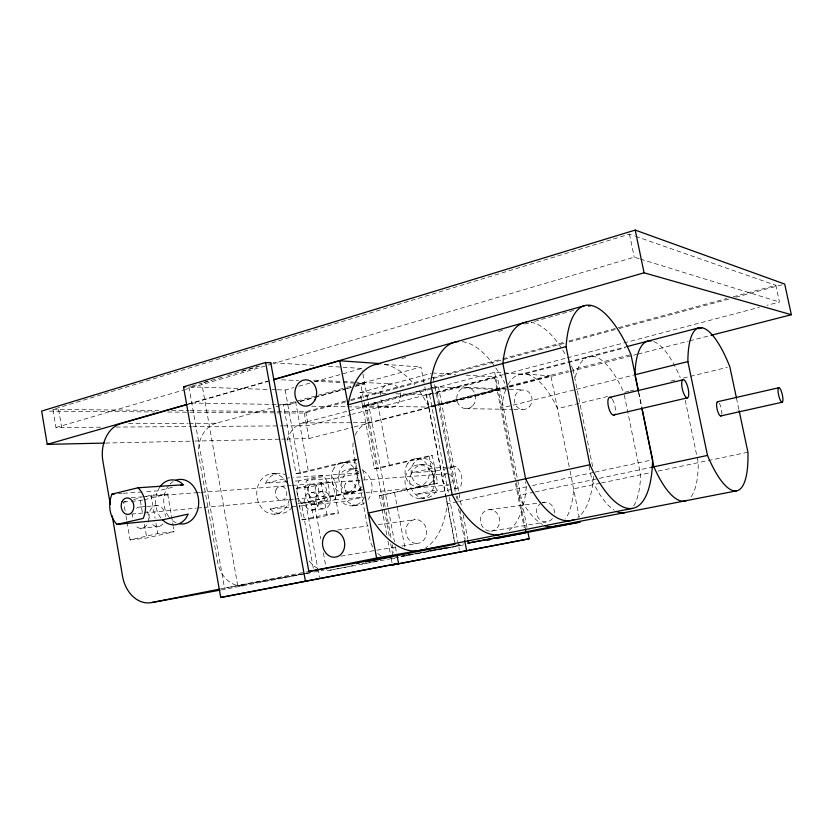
<?xml version="1.0" encoding="UTF-8"?>
<svg xmlns="http://www.w3.org/2000/svg" width="833" height="833" viewBox="0 0 833 833"><rect width="100%" height="100%" fill="white"/><g stroke="black" fill="none" stroke-linecap="round" stroke-linejoin="round"><path stroke-width="0.62" stroke-dasharray="4.17 3.12" d="M287.562 481.63L265.623 483.192L267.31 480.037A20.075 16.41 85.7 0 1 285.834 474.945M160.061 486.659C153.532 496.083 154.157 509.723 161.383 518.563M322.486 475.466L299.182 480.808L298.578 481.911A19.315 16.025 85.7 0 0 302.629 504.902L303.556 505.662L326.942 500.581L327.556 499.467A19.315 16.025 85.7 0 0 323.433 476.226L322.486 475.466L293.289 477.413M358.971 473.04L330.18 474.956L307.013 480.245L306.419 481.339A19.149 15.931 85.6 0 0 310.438 504.121L311.365 504.881L341.832 501.82L363.282 497.197M337.594 478.069L339.198 475.174A18.451 15.556 85.6 0 1 357.711 470.968L360.231 472.957L337.594 478.069L307.013 480.245M311.365 504.881L334.616 499.831L335.22 498.728A19.149 15.931 85.6 0 0 331.128 475.705L330.18 474.956M364.542 496.926L362.896 499.842A18.451 15.556 85.6 0 1 344.31 503.819L341.832 501.82M447.498 468.438L435.274 471.134C431.733 477.84 433.275 487.097 439.137 492.043L459.962 487.649C463.575 480.901 462.013 471.488 456.047 466.563L448.321 467.074M100.585 427.183L55.967 427.506L52.937 409.44L629.477 234.156L634.35 235.864M203.783 382.399L211.218 380.202M242.216 371.049L257.095 366.655M204.231 382.493L222.713 377.037M227.638 375.579L262.145 365.395M639.203 258.699L634.236 257.168L273.339 363.584M272.11 363.948L185.53 389.438M55.967 427.506L184.28 389.802M188.039 404.088L267.632 381.222M188.404 404.213L269.684 380.858M277.379 389.771L285.167 390.042L293.841 387.605M298.787 386.22L309.928 383.086M314.884 381.691L361.918 368.467L362.386 370.987M401.766 358.627L406.712 357.242M498.561 331.472L503.569 330.066M524.852 324.099L529.85 322.694M573.645 310.407L531.11 322.34A101.564 40.494 76.6 0 1 562.088 349.1M189.174 423.341L216.247 423.237L271.152 408.149M276.15 406.785L317.331 395.467M318.071 395.259L346.028 387.584M346.84 387.355L354.764 385.179M355.597 384.95L420.915 367.009L424.559 385.575M191.777 403.016L287.854 404.661L295.288 402.62M300.255 401.267L313.895 397.518M315.134 397.185L351.109 387.314M356.076 385.95L364.76 383.576L362.626 372.247M357.045 459.67L300.369 473.404L296.038 473.675L283.428 404.776L287.822 404.859L296.288 402.537M299.911 401.537L346.039 388.896M347.288 388.553L353.515 386.845M354.764 386.502L364.739 383.763L394.478 541.783M361.407 399.871L360.033 392.572L431.109 373.319M189.976 410.7L305.721 411.762L345.841 400.975M350.849 399.621L429.838 378.38M431.088 378.047L501.299 359.169M502.549 358.825L563.983 342.301M568.991 340.957L726.959 298.474M733.227 296.787L775.856 285.323L779.459 302.035L766.912 305.336M277.004 412.876L304.305 413.085L345.705 401.964M350.724 400.621L428.485 379.733M433.504 378.39L563.951 343.363M568.97 342.009L617.888 328.879M619.148 328.535L729.531 298.901M735.799 297.214L783.468 284.417M361.637 401.079L362.553 405.942L432.504 387.418M386.783 534.724L379.452 495.677L437.627 483.088L432.379 455.693L377.984 468.542L374.402 468.771L362.636 406.119L435.086 386.939L438.491 387.085L461.659 507.193M287.187 440.376A26.177 21.689 88 0 1 302.993 422.904L432.285 388.73M433.254 388.48L494.625 372.257L523.561 374.256L625.229 347.788M503.351 374.663L352.307 414.199M504.6 374.329L566.096 358.148M567.356 357.826L759.384 307.315M526.966 527.31L497.447 377.318L494.594 377.13L426.558 394.977L433.389 394.092M434.649 393.77L497.447 377.318M283.616 425.882L308.283 425.705L351.057 414.532M518.313 374.912L625.708 346.903M506.516 386.616L428.703 406.629A95.399 47.991 76.6 0 0 417.645 388.782M509.025 385.971L568.054 370.789M571.417 365.958A101.564 40.494 76.6 0 1 573.073 369.498L630.977 354.598M353.411 422.716L368.925 422.654L435.44 405.567M436.69 405.244L508.224 386.866M509.484 386.543L550.894 375.902L569.803 469.729M286.969 439.033L308.991 438.543L352.89 427.267M354.15 426.954L568.96 371.81M570.22 371.487L636.808 354.389M638.068 354.067L688.318 341.166M689.578 340.843L709.685 335.678M125.106 510.879L123.596 502.049L128.594 500.8M133.592 499.561L141.1 497.686M146.108 496.437L151.106 495.198L167.641 493.959L173.129 525.394M573.76 390.011L501.81 407.931L516.168 481.443M576.259 389.386L633.684 375.089M131.333 501.435L142.839 500.102M144.078 499.79L167.641 493.959M607.549 396.487L557.569 408.639A77.958 31.956 77 0 0 524.644 373.975L550.894 375.902M628.738 391.333L623.792 392.53A80.114 29.04 77 0 0 574.937 379.65M629.977 391.031L633.694 390.125M670.836 381.098L675.782 379.89M683.258 378.078L727.313 367.363M296.038 473.675L354.16 459.577L358.305 459.368M172.348 487.367L157.791 490.856L143.807 491.845M374.402 468.771L428.964 455.87L432.379 455.693M296.309 488.305L321.09 482.463L332.554 481.599L338.375 513.024L313.687 518.47L302.067 519.834L296.309 488.305L307.991 487.378L332.554 481.599M265.623 483.192L289.478 477.673M127.053 522.249L130.083 539.919L157.76 533.557L174.222 531.683L173.347 526.654M130.083 539.919L146.795 537.972L174.222 531.683M313.302 568.21L301.452 503.278L359.825 489.919L363.948 489.554M301.452 503.278L362.688 489.846M379.452 495.677L437.627 483.088M447.04 467.167L432.879 468.104L411.627 472.811C407.608 480.474 410.065 491.054 417.375 495.895A16.785 14.598 85.3 0 0 434.951 493.053L436.888 489.898L415.584 494.406L439.137 492.043M302.067 519.834L326.963 514.315L338.375 513.024M448.716 468.177L456.047 466.563M292.331 506.943A20.075 16.41 85.7 0 1 272.735 511.212L270.111 509.025L289.02 504.881M457.275 501.705L447.238 503.861A95.399 48.002 76.6 0 1 425.757 547.677M458.535 501.435L526.289 486.889L525.29 481.807M532.547 485.545L593.835 472.384M595.085 472.124L651.354 460.045M533.995 492.188L518.886 495.385A77.917 32.008 77.1 0 0 542.439 524.394M535.244 491.928L651.323 467.334M600.166 483.244L573.625 488.815A77.958 31.956 77.1 0 1 565.492 518.949M601.436 482.973L649.386 472.915M658.153 471.072L747.93 452.225M220.297 588.983L307.575 571.709M221.182 589.951L304.94 573.812M306.211 573.562L312.562 572.313M313.833 572.063L324.006 570.053M327.213 570.532A26.385 21.908 82.6 0 0 330.066 570.199L354.233 565.44M361.876 563.941L368.228 562.692M369.508 562.442L373.319 561.692M374.59 561.442L378.411 560.692M401.308 556.194L405.119 555.444M406.348 555.195L410.211 554.445M427.933 550.957L431.744 550.207M433.014 549.957L436.929 549.186M438.096 548.957L442.011 548.187M443.166 547.958L447.102 547.187M455.87 545.459L463.637 543.939M330.066 570.199L463.148 545.042M302.358 573.906L237.738 585.537L201.763 383.211L188.945 387.001L224.535 588.15L305.055 573.635M303.618 573.677L308.689 572.771M408.868 554.747L413.886 553.841M415.146 553.622L418.916 552.935M420.165 552.716L462.867 545.032M306.336 573.406L312.729 572.261M401.069 556.34L404.88 555.653M406.15 555.424L416.302 553.601M417.572 553.372L455.661 546.51M340.957 556.152L396.831 546.844M401.912 545.99L417.146 543.449A11.964 10.329 81.9 0 0 424.715 525.082A11.964 10.329 81.9 0 0 406.827 526.06A11.964 10.329 81.9 0 0 417.146 543.449M490.939 531.152A10.777 9.6 81 0 0 497.978 514.565A10.777 9.6 81 0 0 481.37 515.533A10.777 9.6 81 0 0 490.939 531.152L546.229 521.937M337.594 530.038L368.134 525.935M378.317 524.571L415.219 519.615M489.179 509.692L540.721 502.768M542.012 502.591L544.595 502.247M140.527 528.341L159.249 526.341M311.5 510.108A8.892 7.372 85.1 0 0 317.987 497.103A8.892 7.372 85.1 0 0 305.201 496.468A8.892 7.372 85.1 0 0 311.5 510.108L324.932 508.671M274.474 514.159L281.075 513.461M352.224 505.86L357.711 505.277M420.124 498.571A16.889 14.661 85.3 0 0 432.16 473.144A16.889 14.661 85.3 0 0 406.743 473.363A16.889 14.661 85.3 0 0 420.124 498.571L424.726 498.072M270.111 509.025L303.556 505.662M297.86 503.403L326.942 500.581M334.616 499.831L363.292 497.051M131.468 514.086L143.13 513.013M144.432 512.899L196.265 508.14M197.567 508.015L202.752 507.547M204.043 507.422L288.28 499.685M289.582 499.571L293.466 499.206M294.767 499.092L314.208 497.301M321.944 496.593L364.615 492.678M365.906 492.553L448.633 484.952A5.716 5.019 85.2 0 1 442.656 480.454A5.716 5.019 85.2 0 1 446.478 473.748M345.768 492.98L352.963 492.334M418.551 486.42L424.528 485.889M140.558 507.005L145.671 506.568M146.952 506.464L157.177 505.579M311.573 492.345L323.121 491.355M123.596 502.049L130.042 501.539M131.239 497.665L141.995 496.843M142.849 496.78L195.182 492.813M195.713 492.772L200.368 492.418M200.868 492.376L285.979 485.92M287.26 485.826L291.175 485.535M292.414 485.431L313.218 483.858M319.518 483.379L362.386 480.131M363.563 480.037L447.79 473.644M118.369 493.657L122.18 493.386M123.451 493.292L142.526 491.939M295.309 481.078L299.182 480.808M435.274 471.134L411.627 472.811L413.543 469.666A16.785 14.598 85.3 0 1 431.057 466.626L432.879 468.104M271.818 473.79L278.43 473.394M349.756 469.041L355.264 468.698M419.051 464.824L423.664 464.543M342.634 462.523L349.86 462.138M415.646 458.691L421.633 458.379M105.531 443.062L193.662 441.105M194.953 441.074L280.482 439.178M281.783 439.147L285.667 439.064M116.162 427.079L191.455 426.538M192.756 426.527L282.325 425.892M128.605 423.581L187.894 423.351M302.993 422.904L352.12 422.716M49.449 411.138L154.771 411.939M167.777 412.043L188.581 412.2M189.882 412.21L275.702 412.866M52.937 409.44L158.759 410.409M171.765 410.534L188.674 410.69M189.976 386.804L270.881 389.542M362.553 405.942L428.88 407.077L497.041 389.563L435.003 386.751L432.587 374.236M362.636 406.119L366.27 406.181M311.74 406.223L346.393 406.764M347.673 406.785L390.021 407.452M465.876 408.649L512.441 409.388M513.742 409.409L522.791 409.555M374.048 403.099L377.651 403.172M439.678 404.474L442.698 404.536L499.925 389.854L497.072 389.729M360.033 392.572L386.887 393.478M395.842 393.78L426.527 394.821L446.165 497.072M272.183 389.594L276.077 389.729M273.276 362.74L315.655 365.448M281.596 379.806L298.495 380.566M314.083 381.275L355.66 383.159M356.961 383.222L364.76 383.576M364.739 383.763L360.595 383.576L363.938 401.371M313.802 380.181L342.03 381.504M343.311 381.556L353.577 382.035M354.858 382.097L390.781 383.774M466.615 387.303L507.984 389.23M509.286 389.292L523.509 389.959M328.504 366.291L361.918 368.467M432.348 372.986L455.682 374.475M466.043 375.142L494.563 376.964L514.502 478.392M384.596 364.365L420.915 367.009M640.442 259.084L779.459 302.035M635.579 236.291L775.856 285.323M736.487 398.174L739.142 410.742M685.247 400.319L698.241 462.659A81.978 26.364 76.9 0 1 689.557 498.467M629.477 234.156L634.236 257.168M638.796 392.614L641.66 406.556M638.557 392.426L641.67 407.545M624.313 395.061L640.619 474.748A80.114 29.04 77 0 1 633.465 506.225M573.073 369.498L592.804 467.303M589.066 465.991L591.878 479.923A80.114 29.04 77 0 0 614.213 510.16M494.625 372.257L501.81 407.931A77.917 31.998 77 0 1 505.933 389.178M570.053 470.999L579.195 517.147M515.502 483.463L524.217 527.799M424.809 386.814L454.943 544.23M516.418 482.713L525.488 529.174M463.138 514.856L467.823 539.138M437.304 392.166L456.338 490.949M457.327 496.031L458.546 502.393M460.014 510.015L465.657 539.263M435.086 386.939L455.87 494.771M456.109 496.041L456.599 498.571M458.556 508.724L464.418 539.17M429.62 395.081L449.049 496.145M449.289 497.426L459.337 549.645M446.405 498.342L455.172 543.97M428.964 455.87L434.232 483.379M389.469 465.834L377.609 402.995L366.228 406.004L377.984 468.542M394.55 492.74L404.911 547.552M395.436 546.875L396.643 553.247M383.013 495.333L385.169 506.745M386.116 511.816L391.135 538.462M392.333 544.803L393.759 552.414M364.177 402.641L389.74 538.639M390.698 543.72L393.082 556.434M387.97 541.023L390.333 553.612M391.281 558.651L392.228 563.691M354.16 459.577L359.825 489.919M321.09 482.463L326.963 514.315M305.721 411.762L308.283 425.705M304.305 413.085L308.991 438.543M295.559 401.444L308.283 470.697M313.749 500.466L320.788 538.857M323.371 552.935L326.421 569.574M307.991 487.378L313.687 518.47M285.167 390.042L287.854 404.661M287.822 404.859L300.369 473.404M305.763 502.861L317.571 567.356M317.8 568.616L319.424 577.467M151.106 495.198L155.094 518.209M155.979 523.322L157.76 533.557M140.361 500.716L142.714 514.378M144.432 524.311L146.795 537.972M125.97 515.929L126.845 520.979M58.622 409.492L61.642 427.464M353.119 442.854A24.157 20.596 88 0 0 353.431 451.163L369.779 538.743A24.334 20.783 82.1 0 0 372.997 547.51M355.243 434.941A24.157 20.596 88 0 1 368.925 422.654M508.13 384.461A77.917 31.998 77 0 1 523.561 374.256M653.78 341.572A81.978 26.364 76.9 0 1 680.238 377.505M552.362 518.657A9.892 9.007 80.1 0 1 538.805 518.543A9.892 9.007 80.1 0 1 540.211 503.871M542.293 502.747A9.892 9.007 80.1 0 1 551.207 504.704A9.892 9.007 80.1 0 1 554.341 514.086M317.81 568.408A26.385 21.908 82.6 0 1 307.991 559.12M364.458 503.007A18.326 15.494 85.5 0 1 341.426 490.335A18.326 15.494 85.5 0 1 358.315 468.844M363.178 470.614A18.326 15.494 85.5 0 1 368.342 499.29M381.17 556.017A24.334 20.783 82.1 0 1 376.631 552.362M394.478 558.516A24.334 20.783 82.1 0 1 391.77 558.828M719.348 403.276A7.362 2.103 76.9 0 1 721.722 414.636M449.081 473.935A5.716 5.019 85.2 0 1 451.798 482.536M216.247 423.237A28.832 22.98 88 0 0 199.066 457.202L217.548 561.692A29.082 23.241 83.1 0 0 245.194 585.599M384.336 364.438A95.399 47.991 76.6 0 1 414.636 384.929M380.285 395.269A11.849 10.163 -88.6 0 1 387.741 384.221A11.849 10.163 -88.6 0 1 398.976 389.094M400.35 392.884A11.849 10.163 -88.6 0 1 392.707 407.15A11.849 10.163 -88.6 0 1 380.525 398.33M162.914 523.842A10.517 8.122 85.5 0 1 151.408 523.155M149.326 518.345A10.517 8.122 85.5 0 1 156.156 505.61A10.517 8.122 85.5 0 1 165.33 516.533M146.858 511.16A10.694 8.184 85.5 0 1 146.108 525.852A10.694 8.184 85.5 0 1 134.748 524.873M132.364 517.21A10.694 8.184 85.5 0 1 132.645 514.482M136.456 508.224A10.694 8.184 85.5 0 1 142.682 507.484M361.553 486.889A15.181 12.807 86.2 0 1 344.487 489.752A15.181 12.807 86.2 0 1 340.156 469.822A15.181 12.807 86.2 0 1 356.441 463.377M362.334 469.458A15.181 12.807 86.2 0 1 364.167 479.704M289.27 499.529A20.231 16.483 85.8 0 1 265.55 511.545A20.231 16.483 85.8 0 1 260.906 480.12A20.231 16.483 85.8 0 1 286.812 482.932M176.169 522.801A22.324 17.441 85.9 0 1 169.318 517.47M168.672 516.637A22.324 17.441 85.9 0 1 168.297 486.108M169.932 484.171A22.324 17.441 85.9 0 1 173.743 481.203M526.289 486.889A98.721 44.118 76.6 0 1 508.526 530.829M462.253 341.665A98.721 44.118 76.6 0 1 495.135 366.947M495.843 367.978A98.721 44.118 76.6 0 1 504.819 383.19M593.585 476.33A101.564 40.494 76.6 0 1 577.904 517.46M562.775 350.183A101.564 40.494 76.6 0 1 566.138 355.816M612.265 399.236A9.153 3.259 76.6 0 1 615.17 413.355M472.728 405.733A10.683 9.455 -88.1 0 0 469.052 387.741A10.683 9.455 -88.1 0 0 457.057 400.465A10.683 9.455 -88.1 0 0 472.728 405.733M529.226 406.879A9.809 8.882 -87.5 0 0 525.79 390.365A9.809 8.882 -87.5 0 0 514.523 402.027A9.809 8.882 -87.5 0 0 529.226 406.879M316.8 495.427A8.778 7.31 85.1 0 0 323.037 508.88A8.778 7.31 85.1 0 0 329.472 496.051A8.778 7.31 85.1 0 0 316.8 495.427M413.699 463.325A13.838 12.037 86 0 0 421.383 485.764A13.838 12.037 86 0 0 434.337 467.282A13.838 12.037 86 0 0 413.699 463.325M407.66 463.679A13.942 12.099 86 0 0 415.386 486.295A13.942 12.099 86 0 0 428.412 467.677A13.942 12.099 86 0 0 407.66 463.679M345.289 483.89A6.497 5.477 85.6 0 0 349.662 494.021A6.497 5.477 85.6 0 0 354.785 484.702A6.497 5.477 85.6 0 0 345.289 483.89M316.019 486.201A6.737 5.602 85.6 0 0 320.486 496.697A6.737 5.602 85.6 0 0 325.724 487.055A6.737 5.602 85.6 0 0 316.019 486.201M334.158 467.979A15.317 12.88 86.2 0 0 342.405 492.834A15.317 12.88 86.2 0 0 356.253 472.426A15.317 12.88 86.2 0 0 334.158 467.979M276.192 489.335A7.049 5.769 85.7 0 0 280.794 500.341A7.049 5.769 85.7 0 0 286.188 490.252A7.049 5.769 85.7 0 0 276.192 489.335M308.241 486.816A6.799 5.633 85.7 0 0 312.739 497.405A6.799 5.633 85.7 0 0 318.008 487.68A6.799 5.633 85.7 0 0 308.241 486.816"/><path stroke-width="1.25" d="M160.061 486.659A22.512 17.524 86 0 1 181.063 482.744L183.26 484.754L138.08 487.763L112.007 494.104C107.728 503.903 109.415 516.647 116.995 524.405L162.643 519.823L188.216 514.065L185.894 518.282A22.512 17.524 86 0 1 164.799 521.843L162.643 519.823M710.934 335.355L791.35 314.718L784.717 284.074L635.204 230.085L41.65 411.075L47.221 444.364L104.24 443.094M397.122 555.798L398.559 563.441L220.724 597.469L183.52 386.814L265.623 362.511L270.777 362.844M273.807 379.452L644.076 272.808L791.35 314.718M187.154 404.567L120.868 423.601A31.748 24.209 88 0 0 102.865 460.972L110.279 504.434M273.432 379.786L339.718 360.751L380.691 363.646M47.221 444.364L186.79 404.442M375.329 364.5L584.922 305.565M588.66 306.2L591.159 305.492M638.536 391.343L630.977 354.598A104.052 37.1 76.6 0 0 566.076 346.622L348.1 404.828L376.589 558.048L309.251 571.376M626.968 346.58L698.158 328.015M698.429 328.723L702.136 327.754M736.487 398.174L729.823 366.749A83.592 23.938 76.9 0 0 687.871 361.595L634.933 374.777A81.978 26.364 76.9 0 1 651.448 340.957M609.433 397.414L683.716 379.629A9.413 2.874 76.6 0 1 688.193 388.844A9.413 2.874 76.6 0 1 687.548 397.82L613.078 415.146A9.153 3.259 76.6 0 1 608.329 406.254A9.153 3.259 76.6 0 1 609.433 397.414L610.308 397.435A9.153 3.259 76.6 0 1 611.276 398.059M180.834 485.337L183.26 484.754M717.442 401.756L779.178 387.657A7.528 1.833 76.9 0 1 782.385 395.071A7.528 1.833 76.9 0 1 782.281 402.204L720.42 416.011A7.362 2.103 76.9 0 1 717.036 408.805A7.362 2.103 76.9 0 1 717.442 401.756L718.015 401.798M116.995 524.405L143.172 518.438C147.556 508.557 145.9 495.52 138.08 487.763M641.92 407.816L652.603 459.774A104.052 37.11 76.6 0 1 589.879 464.741L368.332 513.034A95.451 47.939 76.6 0 0 418.676 550.613M651.323 467.334L707.498 455.422A83.592 23.938 76.9 0 0 747.93 452.225L739.142 410.742M112.236 515.939L122.493 576.03A32.05 24.521 83.5 0 0 151.689 602.561L219.027 589.233M417.26 550.894L632.497 508.38M356.607 563.629L359.127 563.129M365.416 561.89L454.943 544.23L376.589 558.048M467.459 543.189L736.476 490.876M487.315 540.294L489.856 539.794M495.927 538.607L580.164 522.083L554.945 526.529A77.958 31.956 77.1 0 0 557.975 525.613M220.724 597.469L398.559 563.441M529.226 538.764L392.468 564.951L529.226 538.764L527.976 532.402M151.689 602.561L219.922 590.18M393.082 556.434L308.845 571.459L270.735 362.626M525.207 532.86L468.562 542.97L468.073 540.409M112.007 494.104L114.548 493.927M687.548 397.82L686.767 397.799A9.413 2.874 76.6 0 1 682.248 388.563A9.413 2.874 76.6 0 1 682.935 379.577M183.52 386.814L185.686 386.887M782.281 402.204L781.781 402.162A7.528 1.833 76.9 0 1 778.553 394.738A7.528 1.833 76.9 0 1 778.678 387.605M687.871 361.595L707.498 455.422M635.204 230.085L644.076 272.808M635.194 376.037L638.307 391.166M641.931 408.805L653.853 466.792A81.978 26.364 76.9 0 0 686.704 500.425M566.076 346.622L589.879 464.741M525.488 529.174L525.977 531.683M464.668 540.44L466.615 550.592M339.718 360.751L348.1 404.828A95.451 47.939 76.6 0 1 378.671 363.906M265.623 362.511L305.419 581.038M553.716 526.779A77.917 32.008 77.1 0 1 544.803 525.55M721.43 415.552A7.362 2.103 76.9 0 1 720.993 416.021M624.583 512.857A80.114 29.04 77 0 1 616.399 511.4M526.539 322.215A101.564 40.494 76.6 0 0 502.882 363.5L525.613 478.746A101.564 40.494 76.6 0 0 573.906 519.677M175.867 480.224A22.324 17.441 85.9 0 1 198.587 500.092A22.324 17.441 85.9 0 1 179.522 523.801M458.535 341.561A98.721 44.118 76.6 0 0 430.661 382.784L452.204 494.75A98.721 44.118 76.6 0 0 502.237 534.015M614.671 414.532A9.153 3.259 76.6 0 1 613.952 415.136M323.516 537.837A13.297 11.079 82.5 0 0 334.606 557.215A13.297 11.079 82.5 0 0 342.696 536.858A13.297 11.079 82.5 0 0 323.516 537.837M315.02 399.83A13.151 10.881 -89 0 0 306.107 379.827A13.151 10.881 -89 0 0 296.184 399.267A13.151 10.881 -89 0 0 315.02 399.83M122.159 501.487A8.288 6.31 86 0 0 127.23 514.44A8.288 6.31 86 0 0 133.103 502.632A8.288 6.31 86 0 0 122.159 501.487"/></g></svg>
